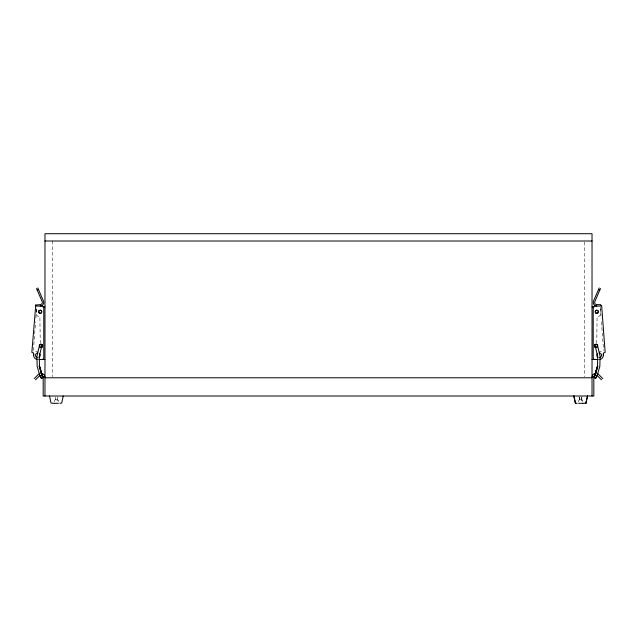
<?xml version="1.0" encoding="UTF-8"?>
<svg xmlns="http://www.w3.org/2000/svg" width="637" height="637" viewBox="0 0 637 637"><rect width="100%" height="100%" fill="white"/><g stroke="black" fill="none" stroke-linecap="round" stroke-linejoin="round"><path stroke-width="0.48" stroke-dasharray="3.19 2.39" d="M33.427 350.485L35.568 321.932M35.863 317.998L36.675 307.169M596.75 343.359L597.1 316.557L597.992 316.557A2.389 2.389 0 0 0 600.38 314.176L600.38 309.399A2.389 2.389 0 0 0 599.186 307.337M55.276 399.757L57.465 399.757M579.535 399.757L581.828 399.757M40.25 343.359L39.9 316.557L39.008 316.557A2.389 2.389 0 0 1 36.62 314.176L36.62 309.399A2.389 2.389 0 0 1 37.814 307.337M600.325 307.169L601.137 317.998M601.432 321.932L603.573 350.485M584.734 241.996L584.734 376.778M582.68 401.74L582.783 400.195L578.579 400.195L578.683 401.74M581.828 396.947L581.828 400.195M581.724 396.947L581.724 400.195M579.638 396.947L579.638 400.195M579.535 396.947L579.535 400.195M58.421 401.74L58.421 400.195L54.32 400.195L54.32 401.74M57.465 396.947L57.465 400.195M55.276 396.947L55.276 400.195M52.266 241.009L52.266 376.778M35.728 351.712A4.172 4.172 0 0 1 37.814 351.154M599.186 351.154A4.172 4.172 0 0 1 601.272 351.712"/><path stroke-width="0.96" d="M596.535 376.833C596.081 379.819 593.334 376.069 594.154 376.833L595.348 378.028L596.535 376.833A1.178 1.178 0 0 1 595.348 378.02A1.178 1.178 0 0 1 594.162 376.833A1.178 1.178 0 0 1 595.348 375.655M63.206 396.007L61.717 403.07L59.87 403.285M585.976 403.07L587.465 396.007M587.569 396.007L585.761 403.261M595.133 374.389L597.506 366.14L597.729 356.609L595.515 347.34L597.745 346.488L600.102 356.362L599.815 366.514L596.925 376.22L594.743 375.249M595.101 374.373L597.506 366.14L595.038 374.349M39.645 345.477L39.765 345.19A1.194 1.194 0 0 1 41.946 346.098M599.186 287.932L593.549 300.99A3.575 3.575 0 0 0 596.797 306.063M600.5 288.497L594.854 301.572A2.15 2.15 0 0 0 596.797 304.629L600.468 304.629L601.654 305.736L605.15 352.349L603.709 352.794L603.358 355.327M601.495 305.465L600.468 306.063L594.417 306.063L593.222 307.257L593.222 358.312L594.417 359.507M35.64 305.083L40.203 304.629A2.15 2.15 0 0 0 42.146 301.572L36.5 288.497M34.239 378.569L38.292 374.524A3.918 3.918 0 0 1 40.043 373.505M35.505 379.835L39.43 375.926A2.126 2.126 0 0 1 39.996 375.448M586.008 403.181L585.586 403.285M39.494 366.14L42.337 375.695L39.494 366.14L39.271 356.609L41.485 347.34L39.255 346.488L36.898 356.362L37.185 366.514L40.075 376.22L42.257 375.249M41.445 375.615L42.034 375.965L41.747 375.48M37.217 290.161L38.531 289.588M35.791 304.94L31.85 352.349L33.291 352.794L33.642 355.327M42.583 359.507L43.778 358.312L43.778 307.257L42.583 306.063L36.532 306.063L35.505 305.465M44.972 241.009L592.028 241.009M42.982 307.018L44.972 307.018M592.028 307.018L594.018 307.018M38.769 359.507L44.972 359.507M592.028 359.507L598.231 359.507M44.972 377.773L592.028 377.773M53.89 403.285L51.024 403.07L49.535 396.007M54.32 403.285L58.421 403.285M575.673 403.285L577.226 403.285M578.579 403.285L582.783 403.285M583.11 403.285L585.682 403.285M575.776 403.285L575.283 403.07L573.794 396.007M598.469 289.588L599.783 290.161M575.601 403.261L573.889 396.007M602.761 378.569L598.708 374.524A3.918 3.918 0 0 0 596.957 373.505M601.495 379.835L597.57 375.926A2.126 2.126 0 0 0 597.004 375.448M42.687 376.236L42.249 375.806L42.846 376.833L41.962 377.988L40.816 377.677L40.465 376.833A1.178 1.178 0 0 0 41.962 377.98A1.178 1.178 0 0 0 42.679 376.244L42.687 377.43L41.652 378.028L40.465 376.833M42.034 375.344L39.191 366.187L42.098 375.464M37.814 287.932L43.451 300.99A3.575 3.575 0 0 1 40.203 306.063M597.355 345.477L597.235 345.19A1.194 1.194 0 0 0 596.511 344.633M592.028 396.007L592.028 233.715L44.972 233.715L44.972 396.007M40.02 347.133A1.553 1.553 0 0 1 39.797 344.601A1.553 1.553 0 0 1 42.257 345.254A1.553 1.553 0 0 1 40.8 347.34M39.502 353.646A2.389 2.389 0 0 1 39.008 357.397M37.201 357.636A2.389 2.389 0 0 1 37.814 352.946M37.097 359.443A4.172 4.172 0 0 1 33.896 353.893M595.054 345.477A1.194 1.194 0 0 1 595.898 344.633M596.2 347.34A1.553 1.553 0 0 1 594.743 345.254A1.553 1.553 0 0 1 597.203 344.601A1.553 1.553 0 0 1 596.98 347.133M603.104 353.893A4.172 4.172 0 0 1 599.903 359.443M599.186 352.946A2.389 2.389 0 0 1 599.799 357.636M597.992 357.397A2.389 2.389 0 0 1 597.498 353.646M42.894 376.228A2.126 2.126 0 0 1 43.181 377.287L43.181 396.007L593.819 396.007L593.819 377.287A2.126 2.126 0 0 1 594.878 375.448M41.055 373.378A3.918 3.918 0 0 1 44.972 377.287M592.028 377.287A3.918 3.918 0 0 1 595.945 373.378M597.809 366.187L595.531 373.513L597.809 366.187M39.104 310.689L38.65 311.788L39.104 312.886L40.203 313.34L41.294 312.886L41.747 311.788L41.294 310.689L40.203 310.235L39.104 310.689M595.706 310.689L595.253 311.788L595.706 312.886L596.797 313.34L597.896 312.886L598.35 311.788L597.896 310.689L596.797 310.235L595.706 310.689M42.345 346.679L41.692 347.332A1.792 1.792 0 0 0 42.345 346.679M594.934 344.521L594.655 344.888A1.792 1.792 0 0 1 595.308 344.235L594.934 344.521M595.308 347.332L594.655 346.679A1.792 1.792 0 0 0 595.308 347.332M42.066 344.521L41.692 344.235A1.792 1.792 0 0 1 42.345 344.888L42.066 344.521M39.422 313.133A1.553 1.553 0 0 0 41.747 311.788A1.553 1.553 0 0 0 39.422 310.442A1.553 1.553 0 0 0 39.422 313.133M596.025 313.133A1.553 1.553 0 0 0 598.35 311.788A1.553 1.553 0 0 0 596.025 310.442A1.553 1.553 0 0 0 596.025 313.133"/></g></svg>
